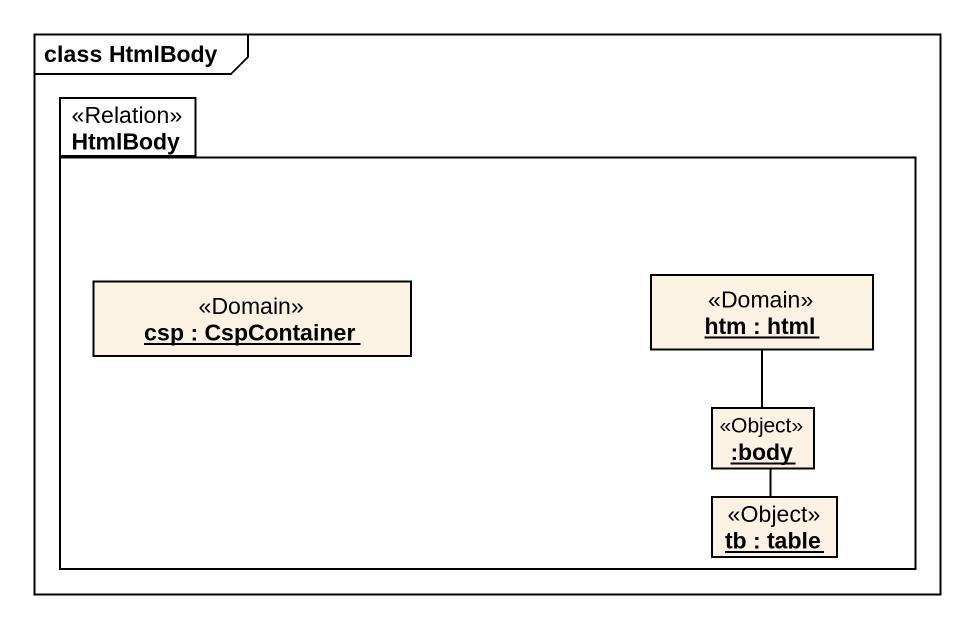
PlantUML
@startuml
mainframe class HtmlBody
hide circle
hide empty members
package HtmlBody <<Relation>> {
  object "csp : CspContainer" as csp <<Domain>>
  object "htm : html" as htm <<Domain>>
  object ":body" as body <<Object>>
  object "tb : table" as tb <<Object>>
}
htm -- body
body -- tb
@enduml
